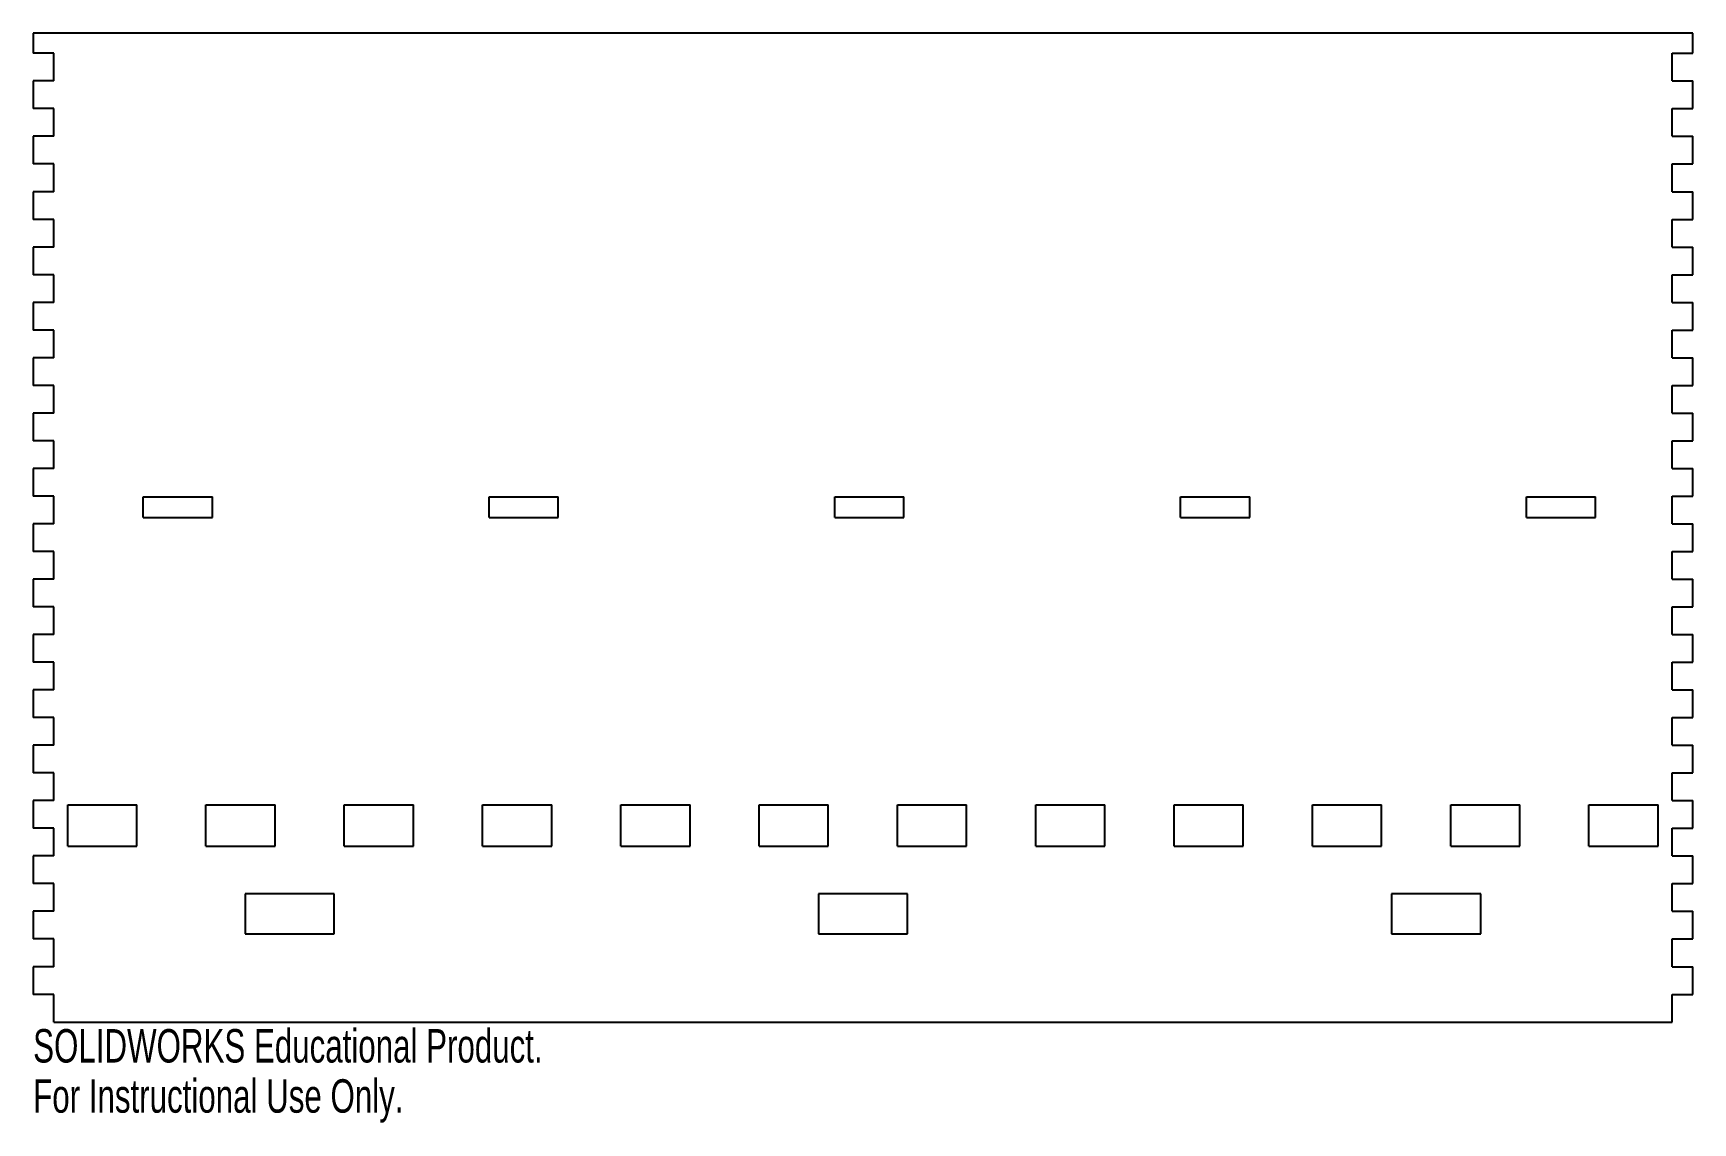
# Model space of a CAD drawing. Header units: millimetres. Extents: x -189 to 51, y -40 to 118.
import ezdxf

# ---------------------------------------------------------------- set-up
doc = ezdxf.new("R2010")
doc.units = ezdxf.units.MM
doc.styles.add('SLDTEXTSTYLE0', font='TXT', dxfattribs={"width": 0.7})

msp = doc.modelspace()

# ---------------------------------------------------------------- linework, layer by layer
at = {"color": 7, "linetype": 'Continuous', "lineweight": 25}
for p, q in [((50.73, 117.5), (-189.27, 117.5)), ((-189.27, 117.5), (-189.27, 114.6)), ((50.73, 114.6), (50.73, 117.5)), ((-186.27, 114.6), (-189.27, 114.6)), ((-186.27, 110.6), (-186.27, 114.6)), ((47.73, 110.6), (47.73, 114.6)), ((47.73, 114.6), (50.73, 114.6)), ((-186.27, 110.6), (-189.27, 110.6)), ((-189.27, 110.6), (-189.27, 106.6)), ((47.73, 110.6), (50.73, 110.6)), ((50.73, 106.6), (50.73, 110.6)), ((-186.27, 106.6), (-189.27, 106.6)), ((-186.27, 102.6), (-186.27, 106.6)), ((47.73, 102.6), (47.73, 106.6)), ((47.73, 106.6), (50.73, 106.6)), ((-186.27, 102.6), (-189.27, 102.6)), ((-189.27, 102.6), (-189.27, 98.6)), ((47.73, 102.6), (50.73, 102.6)), ((50.73, 98.6), (50.73, 102.6)), ((-186.27, 98.6), (-189.27, 98.6)), ((-186.27, 94.6), (-186.27, 98.6)), ((47.73, 94.6), (47.73, 98.6)), ((47.73, 98.6), (50.73, 98.6)), ((-186.27, 94.6), (-189.27, 94.6)), ((-189.27, 94.6), (-189.27, 90.6)), ((47.73, 94.6), (50.73, 94.6)), ((50.73, 90.6), (50.73, 94.6)), ((-186.27, 90.6), (-189.27, 90.6)), ((-186.27, 86.6), (-186.27, 90.6)), ((47.73, 86.6), (47.73, 90.6)), ((47.73, 90.6), (50.73, 90.6)), ((-186.27, 86.6), (-189.27, 86.6)), ((-189.27, 86.6), (-189.27, 82.6)), ((47.73, 86.6), (50.73, 86.6)), ((50.73, 82.6), (50.73, 86.6)), ((-186.27, 82.6), (-189.27, 82.6)), ((-186.27, 78.6), (-186.27, 82.6)), ((47.73, 78.6), (47.73, 82.6)), ((47.73, 82.6), (50.73, 82.6)), ((-186.27, 78.6), (-189.27, 78.6)), ((-189.27, 78.6), (-189.27, 74.6)), ((47.73, 78.6), (50.73, 78.6)), ((50.73, 74.6), (50.73, 78.6)), ((-186.27, 74.6), (-189.27, 74.6)), ((-186.27, 70.6), (-186.27, 74.6)), ((47.73, 70.6), (47.73, 74.6)), ((47.73, 74.6), (50.73, 74.6)), ((-186.27, 70.6), (-189.27, 70.6)), ((-189.27, 70.6), (-189.27, 66.6)), ((47.73, 70.6), (50.73, 70.6)), ((50.73, 66.6), (50.73, 70.6)), ((-186.27, 66.6), (-189.27, 66.6)), ((-186.27, 62.6), (-186.27, 66.6)), ((47.73, 62.6), (47.73, 66.6)), ((47.73, 66.6), (50.73, 66.6)), ((-186.27, 62.6), (-189.27, 62.6)), ((-189.27, 62.6), (-189.27, 58.6)), ((47.73, 62.6), (50.73, 62.6)), ((50.73, 58.6), (50.73, 62.6)), ((-186.27, 58.6), (-189.27, 58.6)), ((-186.27, 54.6), (-186.27, 58.6)), ((47.73, 54.6), (47.73, 58.6)), ((47.73, 58.6), (50.73, 58.6)), ((-186.27, 54.6), (-189.27, 54.6)), ((-189.27, 54.6), (-189.27, 50.6)), ((47.73, 54.6), (50.73, 54.6)), ((50.73, 50.6), (50.73, 54.6)), ((-186.27, 50.6), (-189.27, 50.6)), ((-186.27, 46.6), (-186.27, 50.6)), ((-173.34, 47.5), (-173.34, 50.5)), ((-173.34, 50.5), (-163.34, 50.5)), ((-163.34, 47.5), (-163.34, 50.5)), ((-123.34, 47.5), (-123.34, 50.5)), ((-123.34, 50.5), (-113.34, 50.5)), ((-113.34, 47.5), (-113.34, 50.5)), ((-73.34, 47.5), (-73.34, 50.5)), ((-73.34, 50.5), (-63.34, 50.5)), ((-63.34, 47.5), (-63.34, 50.5)), ((-23.34, 47.5), (-23.34, 50.5)), ((-23.34, 50.5), (-13.34, 50.5)), ((-13.34, 47.5), (-13.34, 50.5)), ((26.66, 47.5), (26.66, 50.5)), ((26.66, 50.5), (36.66, 50.5)), ((36.66, 47.5), (36.66, 50.5)), ((47.73, 46.6), (47.73, 50.6)), ((47.73, 50.6), (50.73, 50.6)), ((-186.27, 46.6), (-189.27, 46.6)), ((-189.27, 46.6), (-189.27, 42.6)), ((-173.34, 47.5), (-163.34, 47.5)), ((-123.34, 47.5), (-113.34, 47.5)), ((-73.34, 47.5), (-63.34, 47.5)), ((-23.34, 47.5), (-13.34, 47.5)), ((26.66, 47.5), (36.66, 47.5)), ((47.73, 46.6), (50.73, 46.6)), ((50.73, 42.6), (50.73, 46.6)), ((-186.27, 42.6), (-189.27, 42.6)), ((-186.27, 38.6), (-186.27, 42.6)), ((47.73, 38.6), (47.73, 42.6)), ((47.73, 42.6), (50.73, 42.6)), ((-186.27, 38.6), (-189.27, 38.6)), ((-189.27, 38.6), (-189.27, 34.6)), ((47.73, 38.6), (50.73, 38.6)), ((50.73, 34.6), (50.73, 38.6)), ((-186.27, 34.6), (-189.27, 34.6)), ((-186.27, 30.6), (-186.27, 34.6)), ((47.73, 30.6), (47.73, 34.6)), ((47.73, 34.6), (50.73, 34.6)), ((-186.27, 30.6), (-189.27, 30.6)), ((-189.27, 30.6), (-189.27, 26.6)), ((47.73, 30.6), (50.73, 30.6)), ((50.73, 26.6), (50.73, 30.6)), ((-186.27, 26.6), (-189.27, 26.6)), ((-186.27, 22.6), (-186.27, 26.6)), ((47.73, 22.6), (47.73, 26.6)), ((47.73, 26.6), (50.73, 26.6)), ((-186.27, 22.6), (-189.27, 22.6)), ((-189.27, 22.6), (-189.27, 18.6)), ((47.73, 22.6), (50.73, 22.6)), ((50.73, 18.6), (50.73, 22.6)), ((-186.27, 18.6), (-189.27, 18.6)), ((-186.27, 14.6), (-186.27, 18.6)), ((47.73, 14.6), (47.73, 18.6)), ((47.73, 18.6), (50.73, 18.6)), ((-186.27, 14.6), (-189.27, 14.6)), ((-189.27, 14.6), (-189.27, 10.6)), ((47.73, 14.6), (50.73, 14.6)), ((50.73, 10.6), (50.73, 14.6)), ((-186.27, 10.6), (-189.27, 10.6)), ((-186.27, 6.6), (-186.27, 10.6)), ((47.73, 6.6), (47.73, 10.6)), ((47.73, 10.6), (50.73, 10.6)), ((-186.27, 6.6), (-189.27, 6.6)), ((-189.27, 6.6), (-189.27, 2.6)), ((-184.28, 0), (-184.28, 6)), ((-184.28, 6), (-174.28, 6)), ((-174.28, 0), (-174.28, 6)), ((-164.28, 0), (-164.28, 6)), ((-164.28, 6), (-154.28, 6)), ((-154.28, 0), (-154.28, 6)), ((-144.28, 0), (-144.28, 6)), ((-144.28, 6), (-134.28, 6)), ((-134.28, 0), (-134.28, 6)), ((-124.28, 0), (-124.28, 6)), ((-124.28, 6), (-114.28, 6)), ((-114.28, 0), (-114.28, 6)), ((-104.28, 0), (-104.28, 6)), ((-104.28, 6), (-94.28, 6)), ((-94.28, 0), (-94.28, 6)), ((-84.28, 0), (-84.28, 6)), ((-84.28, 6), (-74.28, 6)), ((-74.28, 0), (-74.28, 6)), ((-64.28, 0), (-64.28, 6)), ((-64.28, 6), (-54.28, 6)), ((-54.28, 0), (-54.28, 6)), ((-44.28, 0), (-44.28, 6)), ((-44.28, 6), (-34.28, 6)), ((-34.28, 0), (-34.28, 6)), ((-24.28, 0), (-24.28, 6)), ((-24.28, 6), (-14.28, 6)), ((-14.28, 0), (-14.28, 6)), ((-4.28, 0), (-4.28, 6)), ((-4.28, 6), (5.72, 6)), ((5.72, 0), (5.72, 6)), ((15.72, 0), (15.72, 6)), ((15.72, 6), (25.72, 6)), ((25.72, 0), (25.72, 6)), ((35.72, 0), (35.72, 6)), ((35.72, 6), (45.72, 6)), ((45.72, 0), (45.72, 6)), ((47.73, 6.6), (50.73, 6.6)), ((50.73, 2.6), (50.73, 6.6)), ((-186.27, 2.6), (-189.27, 2.6)), ((-186.27, -1.4), (-186.27, 2.6)), ((47.73, -1.4), (47.73, 2.6)), ((47.73, 2.6), (50.73, 2.6)), ((-184.28, 0), (-174.28, 0)), ((-164.28, 0), (-154.28, 0)), ((-144.28, 0), (-134.28, 0)), ((-124.28, 0), (-114.28, 0)), ((-104.28, 0), (-94.28, 0)), ((-84.28, 0), (-74.28, 0)), ((-64.28, 0), (-54.28, 0)), ((-44.28, 0), (-34.28, 0)), ((-24.28, 0), (-14.28, 0)), ((-4.28, 0), (5.72, 0)), ((15.72, 0), (25.72, 0)), ((35.72, 0), (45.72, 0)), ((-186.27, -1.4), (-189.27, -1.4)), ((-189.27, -1.4), (-189.27, -5.4)), ((47.73, -1.4), (50.73, -1.4)), ((50.73, -5.4), (50.73, -1.4)), ((-186.27, -5.4), (-189.27, -5.4)), ((-186.27, -9.4), (-186.27, -5.4)), ((-158.62, -6.87), (-158.62, -12.67)), ((-145.72, -6.87), (-158.62, -6.87)), ((-145.72, -12.67), (-145.72, -6.87)), ((-75.72, -6.87), (-75.72, -12.67)), ((-62.82, -6.87), (-75.72, -6.87)), ((-62.82, -12.67), (-62.82, -6.87)), ((7.18, -6.87), (7.18, -12.67)), ((20.08, -6.87), (7.18, -6.87)), ((20.08, -12.67), (20.08, -6.87)), ((47.73, -9.4), (47.73, -5.4)), ((47.73, -5.4), (50.73, -5.4)), ((-186.27, -9.4), (-189.27, -9.4)), ((-189.27, -9.4), (-189.27, -13.4)), ((47.73, -9.4), (50.73, -9.4)), ((50.73, -13.4), (50.73, -9.4)), ((-186.27, -13.4), (-189.27, -13.4)), ((-186.27, -17.4), (-186.27, -13.4)), ((-158.62, -12.67), (-145.72, -12.67)), ((-75.72, -12.67), (-62.82, -12.67)), ((7.18, -12.67), (20.08, -12.67)), ((47.73, -17.4), (47.73, -13.4)), ((47.73, -13.4), (50.73, -13.4)), ((-186.27, -17.4), (-189.27, -17.4)), ((-189.27, -17.4), (-189.27, -21.4)), ((47.73, -17.4), (50.73, -17.4)), ((50.73, -21.4), (50.73, -17.4)), ((-186.27, -21.4), (-189.27, -21.4)), ((-186.27, -25.4), (-186.27, -21.4)), ((47.73, -25.4), (47.73, -21.4)), ((47.73, -21.4), (50.73, -21.4)), ((-186.27, -25.4), (47.73, -25.4))]:
    msp.add_line(p, q, dxfattribs=at)

# ---------------------------------------------------------------- texts
at = {"color": 7, "linetype": 'Continuous', "char_height": 4.8336, "attachment_point": 1, "style": 'SLDTEXTSTYLE0'}
for s, insert in [('SOLIDWORKS Educational Product.', (-189.27, -26.42)), ('For Instructional Use Only.', (-189.27, -33.67))]:
    msp.add_mtext(s, dxfattribs=dict(at, insert=insert))

doc.saveas('drawing.dxf')
